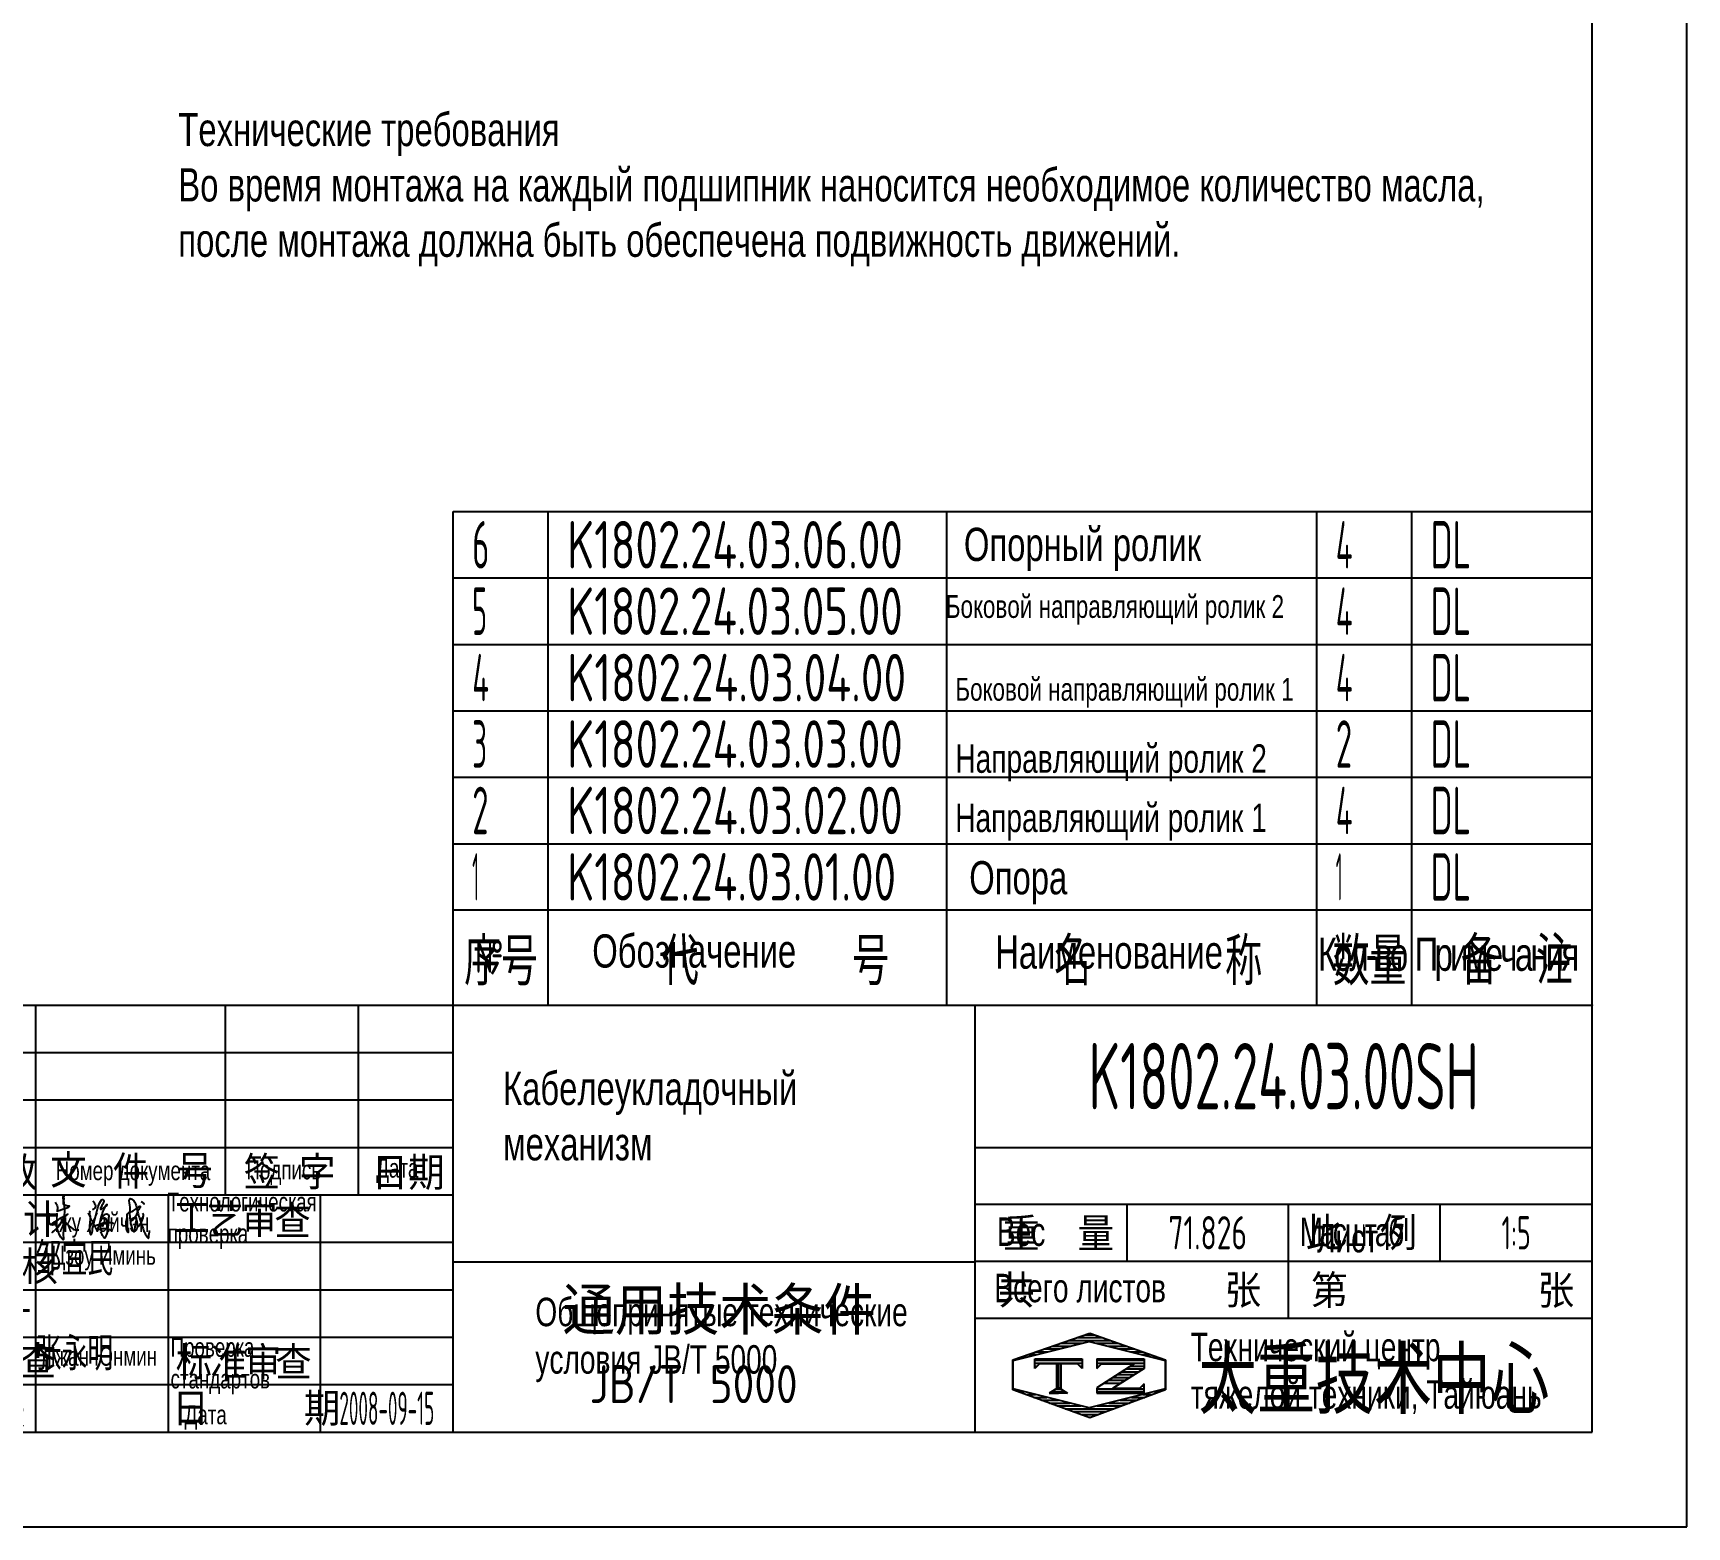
# Model space of a CAD drawing. Header units: millimetres. Extents: x 0 to 2970, y 0 to 2100.
# Drawn here: x 2099 to 2970, y 0 to 787 of the extents above; entities that cross this region are included whole.
import ezdxf
from ezdxf.enums import TextEntityAlignment as Align

# ---------------------------------------------------------------- set-up
doc = ezdxf.new("R2010")
doc.units = ezdxf.units.MM
doc.header["$LTSCALE"] = 50
doc.linetypes.add('F', pattern=[0.75, 0.5, -0.25])
for name, color, linetype in [('01', 7, 'Continuous'), ('02', 1, 'Continuous'), ('04', 2, 'F'), ('11', 3, 'Continuous'), ('THICK', 7, 'Continuous')]:
    doc.layers.add(name, color=color, linetype=linetype)
doc.styles.add('HZLIB', font='TXT', dxfattribs={"width": 0.8, "bigfont": 'hztxt.shx'})
doc.styles.get("Standard").update_dxf_attribs({"font": 'isocp', "width": 0.707, "bigfont": 'intecad.shx'})

# ---------------------------------------------------------------- blocks, each defined once
blk = doc.blocks.new('*U67', base_point=(2882.433245564042, 797.4259044635696))
at = {"color": 0}
for p, q in [((2322.277616946291, 890.9826555243035), (2345.098147730213, 890.9826555243035)), ((2330.8908977925, 893.9826555243035), (2375.012106924205, 893.9826555243035)), ((2339.504178638709, 896.9826555243035), (2366.510686515378, 896.9826555243035)), ((2348.117459484918, 899.9826555243035), (2358.009266106549, 899.9826555243035)), ((2360.045018679546, 890.9826555243035), (2383.513527333033, 890.9826555243035)), ((2272.045279313296, 872.9826555243035), (2273.098147730213, 872.9826555243035)), ((2279.211212715248, 875.9826555243035), (2285.098147730213, 875.9826555243035)), ((2287.824493561457, 878.9826555243035), (2297.098147730213, 878.9826555243035)), ((2295.161424152147, 872.9826555243035), (2345.161424152147, 872.9826555243035)), ((2296.437774407666, 881.9826555243035), (2309.098147730213, 881.9826555243035)), ((2305.051055253874, 884.9826555243035), (2321.098147730213, 884.9826555243035)), ((2313.664336100083, 887.9826555243035), (2333.098147730212, 887.9826555243035)), ((2360.47213665105, 872.9826555243035), (2410.47213665105, 872.9826555243035)), ((2372.045018679546, 887.9826555243035), (2392.014947741861, 887.9826555243035)), ((2384.045018679546, 884.9826555243035), (2400.516368150689, 884.9826555243035)), ((2396.045018679546, 881.9826555243035), (2409.017788559517, 881.9826555243035)), ((2408.045018679546, 878.9826555243035), (2417.519208968344, 878.9826555243035)), ((2420.045018679546, 875.9826555243035), (2426.020629377173, 875.9826555243035)), ((2432.045018679546, 872.9826555243035), (2433.09349900251, 872.9826555243035)), ((2272.045279313296, 869.9826555243035), (2272.571583204879, 869.9826555243035)), ((2272.045279313296, 866.9826555243035), (2272.571583204879, 866.9826555243035)), ((2272.045279313296, 863.9826555243035), (2272.571583204879, 863.9826555243035)), ((2272.045279313296, 860.9826555243035), (2272.571583204879, 860.9826555243035)), ((2272.045279313296, 857.9826555243035), (2272.571583204879, 857.9826555243035)), ((2272.045279313296, 854.9826555243035), (2272.571583204879, 854.9826555243035)), ((2295.161424152147, 869.9826555243035), (2345.161424152147, 869.9826555243035)), ((2295.161424152147, 866.9826555243035), (2297.72500472295, 866.9826555243035)), ((2342.597843581346, 866.9826555243035), (2345.161424152147, 866.9826555243035)), ((2360.47213665105, 869.9826555243035), (2410.47213665105, 869.9826555243035)), ((2360.47213665105, 866.9826555243035), (2363.035717221852, 866.9826555243035)), ((2377.533573528771, 854.9826555243035), (2395.577129623264, 854.9826555243035)), ((2382.170280470649, 857.9826555243035), (2400.264629648167, 857.9826555243035)), ((2386.806987412528, 860.9826555243035), (2404.95212967307, 860.9826555243035)), ((2391.443694354406, 863.9826555243035), (2409.639629697974, 863.9826555243035)), ((2396.080401296285, 866.9826555243035), (2410.47213665105, 866.9826555243035)), ((2432.571583204879, 869.9826555243035), (2433.09349900251, 869.9826555243035)), ((2432.571583204879, 866.9826555243035), (2433.09349900251, 866.9826555243035)), ((2432.571583204879, 863.9826555243035), (2433.09349900251, 863.9826555243035)), ((2432.571583204879, 860.9826555243035), (2433.09349900251, 860.9826555243035)), ((2432.571583204879, 857.9826555243035), (2433.09349900251, 857.9826555243035)), ((2432.571583204879, 854.9826555243035), (2433.09349900251, 854.9826555243035)), ((2272.045279313296, 851.9826555243035), (2272.571583204879, 851.9826555243035)), ((2272.045279313296, 848.9826555243035), (2272.571583204879, 848.9826555243035)), ((2272.045279313296, 845.9826555243035), (2272.571583204879, 845.9826555243035)), ((2272.045279313296, 842.9826555243035), (2272.571583204879, 842.9826555243035)), ((2277.720093245191, 839.9826555243035), (2284.045018679546, 839.9826555243035)), ((2285.958883586677, 836.9826555243035), (2296.045018679546, 836.9826555243035)), ((2313.259750330364, 839.9826555243035), (2327.061728790047, 839.9826555243035)), ((2318.027816751689, 842.9826555243035), (2322.293662368722, 842.9826555243035)), ((2360.47213665105, 842.9826555243035), (2410.470767467166, 842.9826555243035)), ((2360.47213665105, 839.9826555243035), (2410.470767467166, 839.9826555243035)), ((2368.260159645014, 848.9826555243035), (2386.202129573458, 848.9826555243035)), ((2372.896866586892, 851.9826555243035), (2390.88962959836, 851.9826555243035)), ((2408.223833122649, 845.9826555243035), (2410.470767467166, 845.9826555243035)), ((2409.098147730213, 836.9826555243035), (2419.360590318575, 836.9826555243035)), ((2421.098147730212, 839.9826555243035), (2427.492383720387, 839.9826555243035)), ((2432.571583204879, 851.9826555243035), (2433.09349900251, 851.9826555243035)), ((2432.571583204879, 848.9826555243035), (2433.09349900251, 848.9826555243035)), ((2432.571583204879, 845.9826555243035), (2433.09349900251, 845.9826555243035)), ((2432.571583204879, 842.9826555243035), (2433.09349900251, 842.9826555243035)), ((2294.197673928162, 833.9826555243035), (2308.045018679546, 833.9826555243035)), ((2302.436464269647, 830.9826555243035), (2320.045018679546, 830.9826555243035)), ((2310.675254611132, 827.9826555243035), (2332.045018679546, 827.9826555243035)), ((2318.914044952617, 824.9826555243035), (2344.045018679546, 824.9826555243035)), ((2327.152835294102, 821.9826555243035), (2378.701623309514, 821.9826555243035)), ((2361.098147730212, 824.9826555243035), (2386.833416711326, 824.9826555243035)), ((2373.098147730212, 827.9826555243035), (2394.965210113138, 827.9826555243035)), ((2385.098147730213, 830.9826555243035), (2403.09700351495, 830.9826555243035)), ((2397.098147730212, 833.9826555243035), (2411.228796916763, 833.9826555243035)), ((2335.391625635587, 818.9826555243035), (2370.569829907702, 818.9826555243035)), ((2343.630415977073, 815.9826555243035), (2362.43803650589, 815.9826555243035)), ((2351.869206318558, 812.9826555243035), (2354.306243104077, 812.9826555243035))]:
    blk.add_line(p, q, dxfattribs=at)
at = {"layer": '11', "color": 3, "linetype": 'Continuous'}
for points in [[(1262.794466287226, 1039.483507801586), (1264.358961716181, 1037.086132587517), (1264.880460192499, 1030.936339442232), (1264.776165139277, 1030.415169703389), (1265.819162091912, 1030.5193994627), (1277.337841068368, 1035.486679426797), (1276.221871233273, 1035.492997016522), (1275.215836531056, 1035.629107916465), (1271.720089629193, 1038.1465173353), (1271.852713264106, 1041.798277233995), (1271.668679026571, 1046.058366533518), (1271.874309831962, 1046.263873189762), (1271.925720434586, 1045.647360201794), (1271.874309831962, 1044.20884153114), (1271.97713103721, 1042.975829516729), (1271.771500231817, 1040.972176267358), (1271.925720434586, 1039.585036005955), (1271.641987291575, 1000.86275547079), (1271.662714004054, 1000.444873088371), (1267.577601988371, 1005.190821008483), (1260.429903509409, 1017.899905786158), (1260.348250010525, 1017.818300676899), (1275.46731909513, 1026.820489073185), (1276.175299958256, 1027.133255139503), (1274.489275899353, 1025.577906433899), (1271.89539630261, 1022.726439624259), (1269.431203722642, 1018.708452559465), (1266.707625504022, 1015.079307906643), (1264.762215806465, 1012.616669547452), (1262.557420470254, 1010.02442635862), (1260.222926512165, 1008.080242221805), (1269.828643656739, 1019.653536059205), (1270.060583228756, 1020.571904182286), (1276.175706136831, 1016.061200965075), (1278.942083972263, 1013.587588847822), (1281.417254978885, 1011.841511759396), (1282.582035873717, 1010.677455713271), (1285.34841370915, 1010.531948707505), (1287.823584715771, 1010.531948707505)], [(1302.521249330294, 1040.962724315439), (1304.453638103215, 1038.259089105353), (1305.355412567515, 1035.812939306305), (1305.355412567515, 1034.525491308832), (1303.809508512241, 1032.465580097483), (1302.13476461265, 1031.564363706947)]]:
    blk.add_spline(points, degree=3, dxfattribs=at)
at = {"layer": '11'}
for points in [[(1299.429429614645, 1030.663154297172), (1299.042944896998, 1028.603236105062), (1299.558257853859, 1025.642115483939), (1299.815902727188, 1023.453451095928), (1299.429429614645, 1017.402456677021), (1299.300601375428, 1008.776566263165), (1300.71768879659, 1005.557953250243), (1301.619463260892, 1006.587908855917), (1302.13476461265, 1009.420290261902), (1304.195981624785, 1018.947390085532), (1305.355412567515, 1024.097175094665), (1306.901328227891, 1029.761937906636), (1308.318415649052, 1035.169215307569), (1311.925536716461, 1041.992679921113), (1312.440838068221, 1042.50765772395), (1313.857925489382, 1041.735194510075), (1313.600269010952, 1038.77406690819), (1311.667880238033, 1035.169215307569), (1310.76610577373, 1032.208087705684), (1313.471440771737, 1033.366789507257), (1315.403829544656, 1034.911722915769), (1317.722703035221, 1036.714148716079), (1317.722703035221, 1037.100387303779), (1314.888528192899, 1033.753021114194), (1313.600269010952, 1030.791900493072), (1312.312009829005, 1027.444541284249), (1310.379621056086, 1020.106091887106), (1307.674286058081, 1011.608947669151), (1307.030156467107, 1009.420290261902), (1309.606674831, 1011.351462258113), (1312.312009829005, 1011.995179276088), (1316.30561561406, 1011.995179276088), (1319.65509180814, 1011.093969866314), (1323.133384636335, 1009.677782653702)], [(1353.390810485354, 1040.534168347728), (1354.828218440419, 1039.546572006637), (1355.996109502635, 1038.558975665548), (1356.3554614914, 1037.212254016857)], [(1302.95708918482, 1014.268915096233), (1305.48424080673, 1015.213799269772), (1309.2826759344, 1016.141844935242), (1312.569666307435, 1017.402456677021), (1316.563260487387, 1018.432412282695), (1318.969698916412, 1018.268445554814), (1321.716297215174, 1018.303666086795), (1324.808116930823, 1017.144964285221)], [(1312.827311180764, 1024.354667486465), (1317.336218317575, 1027.18704889245), (1318.882133977952, 1026.672071089613), (1319.268607090496, 1023.324711880791), (1319.010962217167, 1018.947390085532), (1318.20660577416, 1011.582927098321), (1317.336218317575, 1006.587908855917), (1315.919130896414, 1003.240549647095), (1315.275012910543, 1002.081847845521), (1315.275012910543, 1001.824355453722), (1313.729097250166, 1003.369295842995), (1312.312009829005, 1005.557953250243), (1311.152578886274, 1008.647820067266)], [(1312.698633044892, 1017.454927345593), (1313.192442510411, 1014.897549803154), (1312.288010477713, 1013.541753163699)], [(1314.37322684114, 1023.453451095928), (1314.759699953683, 1020.492330474806), (1314.502055080356, 1019.333628673231)], [(1355.09773533327, 1027.964768620206), (1355.546922417951, 1026.618046971516), (1355.636757513867, 1025.271325322825), (1355.187570429186, 1023.026793895516), (1352.492424710887, 1016.382965233774), (1351.055016755822, 1014.497559114065), (1349.437938608925, 1013.240617047084)]]:
    blk.add_spline(points, degree=3, dxfattribs=at)
blk.add_open_spline([(1339.815624722781, 1012.434143454841), (1339.817003900218, 1011.791736669944), (1339.892274198673, 1010.293969138585), (1340.022012793676, 1006.891091867833), (1339.095459299381, 1009.102850425559), (1338.590963992305, 1010.404289904258), (1337.714603364768, 1012.541035097843), (1337.895430762764, 1014.916917838784), (1337.429035713475, 1017.750572063632), (1338.177796078013, 1020.524917055775), (1338.922776265356, 1023.453344036704), (1338.60530685249, 1028.383460771032), (1343.223887617365, 1029.20645539828), (1346.836468364054, 1031.850193932768), (1349.949058302812, 1033.502085597334), (1351.473603772596, 1035.747931546462), (1353.150381585358, 1035.086388705147), (1351.005015030129, 1032.30332164623), (1349.043915546795, 1028.733502412567), (1348.726020138622, 1024.623438748244), (1341.727419522756, 1018.399576577492), (1344.497292776892, 1021.262769360299), (1345.936699011865, 1021.859672771791), (1347.329974641708, 1024.187762683779), (1349.404707197473, 1021.75624379282), (1347.185380399439, 1015.867867900962), (1348.145029635522, 1018.771464741097), (1347.070853920364, 1014.359852453017), (1346.845764036144, 1013.023810166174), (1346.242774478661, 1007.12368030612), (1345.401596204467, 1009.201401639264), (1344.905952033882, 1009.896748879496), (1344.25106280725, 1011.05499366452), (1343.988724026763, 1012.921722630652), (1343.614289447009, 1014.651429072858), (1342.736396993531, 1016.314978256963), (1342.866379514509, 1019.522357292079), (1341.695696546548, 1023.317415959693), (1341.557783381741, 1029.813634070129), (1342.377875762133, 1035.380751352913), (1339.989918991274, 1044.641714897445), (1344.647791884022, 1042.594079287133), (1346.519615301934, 1040.290636344311), (1347.763367338138, 1037.201526968932), (1348.691247569473, 1034.379534715201), (1349.219390021213, 1031.157474028715), (1350.474832772163, 1026.978249315983), (1352.634859041872, 1020.622028569357), (1354.607823717296, 1014.251420835389), (1356.780910676422, 1007.923764942932), (1358.685276382934, 1005.107961352188), (1361.730874286311, 1000.078028693499), (1361.638143323297, 1005.287378110368), (1362.137918513952, 1007.445251491858), (1362.31878406189, 1009.129413715191), (1362.374621809614, 1009.649356990323)], degree=3, knots=[19.61145739392679, 19.61145739392679, 19.61145739392679, 19.61145739392679, 21.76113573207254, 24.03851997556017, 25.12710064831641, 26.87480923709899, 28.92733847854721, 31.69046982533497, 33.96784627846169, 37.44321533691414, 40.14307663651121, 43.03383688688979, 46.85370454422005, 52.26843785464601, 56.04310721540436, 58.22438315393588, 58.5269088321572, 61.01278806483714, 64.76008789028337, 72.49487447122887, 77.10246097632157, 78.37331738390186, 81.71796897257744, 83.18796180458801, 84.26095676754932, 89.5533870513528, 89.7309479101041, 92.48392801996663, 95.05019613470544, 99.30014564618405, 99.9279675727903, 100.7851579254691, 101.9908449841668, 103.8198287068814, 106.3567335796181, 107.5371568688767, 109.4196446251297, 114.3464671984883, 120.9908963657181, 128.0836299167695, 135.0957977804589, 137.1144916131717, 140.6729659973914, 144.2103084377758, 146.9366246662416, 149.5955007758845, 153.9738613244701, 160.0216656710462, 169.6472945533928, 174.4499334554295, 179.0392119252855, 182.2932909576091, 185.3787333166586, 188.8198703947448, 190.3566913555478, 190.3566913555478, 190.3566913555478, 190.3566913555478], dxfattribs=at)
at = {"layer": 'THICK'}
for p, q in [((1082.433245564042, 1247.42590446357), (2882.433245564042, 1247.42590446357)), ((1082.433245564042, 1247.42590446357), (1082.433245564042, 797.4259044635696)), ((1162.407364408849, 1247.208867048222), (1162.407364408849, 1247.42590446357)), ((1162.433245564042, 1047.42590446357), (1162.433245564042, 1247.42590446357)), ((1242.433245564042, 797.4259044635696), (1242.433245564042, 1247.42590446357)), ((1442.433245564042, 1047.42590446357), (1442.433245564042, 1247.42590446357)), ((1582.433245564042, 1047.42590446357), (1582.433245564042, 1247.42590446357)), ((1682.433245564042, 797.4259044635696), (1682.433245564042, 1247.42590446357)), ((2232.433245564042, 797.4259044635696), (2232.433245564042, 1247.42590446357)), ((2882.433245564042, 797.4259044635696), (2882.433245564042, 1247.42590446357)), ((1082.433245564042, 1097.42590446357), (1682.433245564042, 1097.42590446357)), ((2232.433245564042, 1097.42590446357), (2882.433245564042, 1097.42590446357)), ((1082.433245564042, 1047.42590446357), (1682.433245564042, 1047.42590446357)), ((1382.433245564042, 797.4259044635696), (1382.433245564042, 1047.42590446357)), ((1542.433245564042, 797.4259044635696), (1542.433245564042, 1047.42590446357)), ((2232.433245564042, 1037.42590446357), (2882.433245564042, 1037.42590446357)), ((2392.433245564042, 977.4259044635696), (2392.433245564042, 1037.42590446357)), ((2562.433245564042, 917.4259044635696), (2562.433245564042, 1037.425904463569)), ((2722.433245564042, 977.4259044635701), (2722.433245564041, 1037.425904463569)), ((1682.433245564042, 976.7291851023456), (2232.433245564042, 976.7291851023456)), ((2232.433245564042, 977.4259044635696), (2882.433245564042, 977.4259044635696)), ((2232.433245564042, 917.4259044635696), (2882.433245564042, 917.4259044635696)), ((1082.433245564042, 797.4259044635696), (2882.433245564042, 797.4259044635696))]:
    blk.add_line(p, q, dxfattribs=at)
at = {"layer": 'THICK', "color": 3}
for p, q in [((1082.433245564042, 1197.42590446357), (1682.433245564042, 1197.42590446357)), ((1082.433245564042, 1147.42590446357), (1682.433245564042, 1147.42590446357)), ((1082.433245564042, 997.4259044635696), (1682.433245564042, 997.4259044635696)), ((1082.433245564042, 947.4259044635696), (1682.433245564042, 947.4259044635696)), ((1082.433245564042, 897.4259044635696), (1682.433245564042, 897.4259044635696)), ((2272.045279313296, 873.486765678181), (2353.095688858534, 901.7165695098699)), ((2272.57158320488, 872.8510143929698), (2352.571583204879, 892.8510143929705)), ((2352.571583204879, 892.8510143929705), (2432.571583204879, 872.8510143929698)), ((2353.095688858534, 901.7165695098699), (2433.09349900251, 873.486765678181)), ((2272.045279313296, 842.0490319084629), (2272.045279313296, 873.486765678181)), ((2272.57158320488, 842.8510143929698), (2272.57158320488, 872.8510143929698)), ((2295.161424152147, 874.4190749535014), (2345.161424152147, 874.4190749535014)), ((2295.161424152147, 864.4190749535014), (2295.161424152147, 874.4190749535014)), ((2345.161424152147, 874.4190749535014), (2345.161424152147, 864.4190749535014)), ((2360.47213665105, 874.4190749535014), (2410.47213665105, 874.4190749535014)), ((2360.47213665105, 874.4190749535014), (2360.47213665105, 864.4190749535014)), ((2410.47213665105, 874.4190749535014), (2410.47213665105, 864.4190749535014)), ((2432.571583204879, 872.8510143929698), (2432.571583204879, 842.8510143929698)), ((2433.09349900251, 873.486765678181), (2433.09349900251, 842.0490319084629)), ((2300.161424152147, 869.4190749535014), (2295.161424152147, 864.4190749535014)), ((2340.161424152147, 869.4190749535014), (2300.161424152147, 869.4190749535014)), ((2317.973297523686, 869.4668293236307), (2317.973297523686, 842.0390079764493)), ((2320.160739560206, 869.4668293236307), (2320.160739560206, 842.0390079764493)), ((2322.660671520107, 869.4668293236307), (2322.660671520107, 842.0390079764493)), ((2345.161424152147, 864.4190749535014), (2340.161424152147, 869.4190749535014)), ((2360.47213665105, 864.4190749535014), (2365.47213665105, 869.4190749535014)), ((2399.846055589849, 869.4190749535014), (2360.47213665105, 843.9437196427043)), ((2365.47213665105, 869.4190749535014), (2399.846055589849, 869.4190749535014)), ((2410.470767467166, 864.5145836937606), (2384.855116826356, 848.1205673707384)), ((1082.433245564042, 847.4259044635696), (1682.433245564042, 847.4259044635696)), ((2353.095688858534, 812.5360550565865), (2272.045279313296, 842.0490319084629)), ((2352.571583204879, 822.8510143929698), (2272.57158320488, 842.8510143929698)), ((2320.160739560206, 844.3246604084911), (2310.473505834934, 838.2295898688201)), ((2310.473505834934, 838.2295898688201), (2320.160739560206, 838.2295898688201)), ((2320.160739560206, 844.3246604084911), (2329.847973285478, 838.2295898688201)), ((2329.847973285478, 838.2295898688201), (2320.160739560206, 838.2295898688201)), ((2432.571583204879, 842.8510143929698), (2352.571583204879, 822.8510143929698)), ((2433.09349900251, 842.0490319084629), (2353.095688858534, 812.5360550565865)), ((2360.47213665105, 843.9437196427043), (2360.47213665105, 838.2295898688201)), ((2360.47213665105, 838.2295898688201), (2410.470767467166, 838.2295898688201)), ((2384.855116826356, 848.1205673707384), (2377.212964439008, 843.2295898688201)), ((2405.470767467166, 843.2295898688201), (2377.212964439008, 843.2295898688201)), ((2410.470767467166, 848.2295898688201), (2405.470767467166, 843.2295898688201)), ((2410.470767467166, 838.2295898688201), (2410.470767467166, 848.2295898688201))]:
    blk.add_line(p, q, dxfattribs=at)
for s, height, p in [('标记', 35, (1124.015151345801, 1071.799276888023)), ('处数', 35, (1205.551915607411, 1071.799276888022)), ('文', 35, (1276.903999736263, 1074.329005530291)), ('件', 35, (1342.721321367079, 1073.088855043995)), ('号', 35, (1409.780440504846, 1073.088855043993)), ('日期', 35, (1634.96438083491, 1071.546611580776)), ('工', 35, (1406.678780864612, 1022.396028177878)), ('艺', 35, (1442.09250182368, 1022.396028177878)), ('审', 35, (1478.227093390587, 1022.396028177878)), ('查', 35, (1513.05419504048, 1021.0083468801)), ('共          张', 35, (2395.204784262651, 947.5924441333664)), ('第          张', 35, (2725.047715695155, 947.5924441333664)), ('通用技术条件', 50, (1962.729570090488, 927.3658346296143)), ('标', 35, (1409.214342666734, 871.9890481447314)), ('准', 35, (1445.895844526864, 871.9890481447314)), ('审', 35, (1482.03043609377, 871.9890481447314)), ('查', 35, (1514.075556063878, 871.9890481447314)), ('所', 35, (1105.454871771944, 822.7210315732018)), ('长', 35, (1212.25276988975, 819.4970976959266))]:
    blk.add_text(s, height=height, dxfattribs=at).set_placement(p, align=Align.MIDDLE)
for s, p in [('签 字', (1461.390997596042, 1053.039690022179)), ('设     计', (1090.612650597963, 1003.080136307091)), ('重  量', (2261.74576563516, 988.3111056184159)), ('比  例', (2580.790091850098, 989.1394004783056)), ('校     核', (1088.830353369141, 953.3123597980316)), ('主任设计', (1083.762449087052, 902.3855866037829)), ('审     查', (1087.048056140324, 853.7768144666547)), ('日     期', (1386.472478040772, 804.0090456443372))]:
    blk.add_text(s, height=35, dxfattribs=at).set_placement(p)
at = {"layer": 'THICK', "color": 3, "width": 0.8}
blk.add_text('太重技术中心', height=70, dxfattribs=at).set_placement((2467.679771707782, 816.3871221854761))
at = {"layer": 'THICK', "color": 3, "style": 'HZLIB', "width": 0.8}
blk.add_text('JB/T 5000', height=40, dxfattribs=at).set_placement((1826.128694314754, 827.924223670338))
blk = doc.blocks.new('*U69')
at = {"layer": '01'}
for points in [[(584, 10), (584, 410)], [(25, 10), (584, 10)]]:
    blk.add_lwpolyline(points, dxfattribs=at)
at = {"layer": '02'}
for points in [[(594, 0), (594, 420)], [(0, 0), (594, 0)]]:
    blk.add_lwpolyline(points, dxfattribs=at)
blk = doc.blocks.new('*U70', base_point=(359.8937028786374, 98.08371044408659))
at = {"layer": '01'}
blk.add_line((239.8937028786374, 98.08371044408659), (239.8937028786374, 108.0837104440866), dxfattribs=at)
at = {"layer": '01', "color": 7}
for p, q in [((249.8937028786374, 98.08371044408659), (249.8937028786374, 108.0837104440866)), ((291.8937028786374, 98.08371044408659), (291.8937028786374, 108.0837104440866)), ((330.8937028786374, 98.08371044408659), (330.8937028786374, 108.0837104440866)), ((340.8937028786374, 98.08371044408659), (340.8937028786374, 108.0837104440866))]:
    blk.add_line(p, q, dxfattribs=at)
at = {"layer": 'THICK'}
for p, q in [((359.8937028786374, 108.0837104440866), (239.8937028786374, 108.0837104440866)), ((359.8937028786374, 98.08371044408659), (359.8937028786374, 108.0837104440866)), ((239.8937028786374, 98.08371044408659), (359.8937028786374, 98.08371044408659))]:
    blk.add_line(p, q, dxfattribs=at)
at = {"layer": '11', "width": 0.7070000000000001}
for s, p in [('序号', (241.0418427190843, 100.1671337343236)), ('代        号', (261.8741582958737, 100.1927322627329)), ('名       称', (303.2021007159651, 100.1769217254904)), (' 数量', (330.5338239544358, 100.1671337343236)), ('备  注', (346.0589091847028, 100.2398941922274))]:
    blk.add_text(s, height=5, dxfattribs=at).set_placement(p)
blk = doc.blocks.new('*U71')
at = {"layer": '01'}
for p, q in [((0, -35), (0, 0)), ((600, -35), (600, 0))]:
    blk.add_line(p, q, dxfattribs=at)
at = {"layer": '02'}
for p, q in [((0, 0), (50, 0)), ((50, -35), (50, 0)), ((50, 0), (260, 0)), ((260, -35), (260, 0)), ((260, 0), (455, 0)), ((455, -35), (455, 0)), ((455, 0), (505, 0)), ((505, -35), (505, 0)), ((505, 0), (600, 0))]:
    blk.add_line(p, q, dxfattribs=at)
blk = doc.blocks.new('*U72')
at = {"layer": '01'}
for p, q in [((0, -35), (0, 0)), ((600, -35), (600, 0))]:
    blk.add_line(p, q, dxfattribs=at)
at = {"layer": '02'}
for p, q in [((0, 0), (50, 0)), ((50, -35), (50, 0)), ((50, 0), (260, 0)), ((260, -35), (260, 0)), ((260, 0), (455, 0)), ((455, -35), (455, 0)), ((455, 0), (505, 0)), ((505, -35), (505, 0)), ((505, 0), (600, 0))]:
    blk.add_line(p, q, dxfattribs=at)
blk = doc.blocks.new('*U73')
at = {"layer": '01'}
for p, q in [((0, -35), (0, 0)), ((600, -35), (600, 0))]:
    blk.add_line(p, q, dxfattribs=at)
at = {"layer": '02'}
for p, q in [((0, 0), (50, 0)), ((50, -35), (50, 0)), ((50, 0), (260, 0)), ((260, -35), (260, 0)), ((260, 0), (455, 0)), ((455, -35), (455, 0)), ((455, 0), (505, 0)), ((505, -35), (505, 0)), ((505, 0), (600, 0))]:
    blk.add_line(p, q, dxfattribs=at)
blk = doc.blocks.new('*U74')
at = {"layer": '01'}
for p, q in [((0, -35), (0, 0)), ((600, -35), (600, 0))]:
    blk.add_line(p, q, dxfattribs=at)
at = {"layer": '02'}
for p, q in [((0, 0), (50, 0)), ((50, -35), (50, 0)), ((50, 0), (260, 0)), ((260, -35), (260, 0)), ((260, 0), (455, 0)), ((455, -35), (455, 0)), ((455, 0), (505, 0)), ((505, -35), (505, 0)), ((505, 0), (600, 0))]:
    blk.add_line(p, q, dxfattribs=at)
blk = doc.blocks.new('*U75')
at = {"layer": '01'}
for p, q in [((0, -35), (0, 0)), ((600, -35), (600, 0))]:
    blk.add_line(p, q, dxfattribs=at)
at = {"layer": '02'}
for p, q in [((0, 0), (50, 0)), ((50, -35), (50, 0)), ((50, 0), (260, 0)), ((260, -35), (260, 0)), ((260, 0), (455, 0)), ((455, -35), (455, 0)), ((455, 0), (505, 0)), ((505, -35), (505, 0)), ((505, 0), (600, 0))]:
    blk.add_line(p, q, dxfattribs=at)
blk = doc.blocks.new('*U76')
at = {"layer": '01'}
for p, q in [((0, -35), (0, 0)), ((0, 0), (50, 0)), ((50, 0), (260, 0)), ((260, 0), (455, 0)), ((455, 0), (505, 0)), ((505, 0), (600, 0)), ((600, -35), (600, 0))]:
    blk.add_line(p, q, dxfattribs=at)
at = {"layer": '02'}
for p, q in [((50, -35), (50, 0)), ((260, -35), (260, 0)), ((455, -35), (455, 0)), ((505, -35), (505, 0))]:
    blk.add_line(p, q, dxfattribs=at)

msp = doc.modelspace()

# ---------------------------------------------------------------- linework, layer by layer
at = {"layer": '01'}
msp.add_point((2920, 275), dxfattribs=at)

# ---------------------------------------------------------------- block references
at = {"xscale": 5, "yscale": 5, "zscale": 5}
msp.add_blockref('*U70', (2919.999999999998, 275), dxfattribs=at)
at = {"layer": '02', "xscale": 5, "yscale": 5, "zscale": 5}
msp.add_blockref('*U69', (0, 0), dxfattribs=at)
at = {"layer": '02'}
for name, p in [('*U76', (2320, 535)), ('*U75', (2320, 500)), ('*U74', (2320, 465)), ('*U73', (2320, 430)), ('*U72', (2320, 395)), ('*U71', (2320, 360))]:
    msp.add_blockref(name, p, dxfattribs=at)
at = {"layer": '11', "xscale": 0.5, "yscale": 0.5, "zscale": 0.5}
msp.add_blockref('*U67', (2920, 50), dxfattribs=at)

# ---------------------------------------------------------------- texts
at = {"layer": '01', "char_height": 10, "attachment_point": 1}
for s, insert in [('{\\fArial|b0|i0|c204|p34;Чжу Хайчэн}', (2105.815491814339, 165.4351262705577)), ('{\\fArial|b0|i0|c204|p34;Цзоу Иминь}', (2108.304996781309, 148.1292081582969)), ('{\\fArial|b0|i0|c204|p34;Чжан Юнмин}', (2103.882216659029, 94.93296857958921))]:
    msp.add_mtext(s, dxfattribs=dict(at, insert=insert))
at = {"layer": '02', "attachment_point": 1}
for s, insert, char_height in [('{\\fArial|b0|i0|c204|p34;\\C3;Технические требования\\PВо время монтажа на каждый подшипник наносится необходимое количество масла,\\Pпосле монтажа должна быть обеспечена подвижность движений.}', (2175.142085070718, 745.0591501483359), 17.5), ('{\\fArial|b0|i0|c204|p34;\\C3;Опорный ролик}', (2589.049477337127, 526.4527462784954), 17.5), ('{\\fArial|b0|i0|c204|p34;\\C3;Боковой направляющий ролик 2}', (2579.482853229687, 490.9667839420808), 12), ('{\\fArial|b0|i0|c204|p34;\\C3;Боковой направляющий ролик 1}', (2584.532058150662, 447.3596717300006), 12), ('{\\fArial|b0|i0|c204|p34;\\C3;Направляющий ролик 2}', (2584.532058150662, 412.3596717300006), 15), ('{\\fArial|b0|i0|c204|p34;\\C3;Направляющий ролик 1}', (2584.470012475971, 381.1210673792166), 15), ('{\\fArial|b0|i0|c204|p34;\\C3;Опора}', (2591.86566910293, 350.8265859320445), 17.5), ('{\\Fisocp,intecad|c204;\\C7;№}', (2331.525177357033, 309.389445087676), 17.5), ('{\\fArial|b0|i0|c204|p34;\\C7;Обозначение}', (2393.231534928369, 312.2177693204903), 17.5), ('{\\fArial|b0|i0|c204|p34;\\C7;Наименование}', (2605.524050887403, 311.6521044739275), 17.5), ('{\\fArial|b0|i0|c204|p34;\\T0.75;\\C7;Кол-во}', (2775.546308713429, 310.5083806396779), 17.5), ('{\\fArial|b0|i0|c204|p34;\\T0.8;\\C7;Примечания}', (2826.496518554935, 310.5083806396779), 17.5), ('{\\fArial|b0|i0|c204|p34;\\C3;Кабелеукладочный\\Pмеханизм}', (2346.211948840819, 239.8111326599619), 17.5)]:
    msp.add_mtext(s, dxfattribs=dict(at, insert=insert, char_height=char_height))
at = {"layer": '02', "char_height": 17.5, "width": 70, "attachment_point": 1}
for s, insert in [('邹宜民', (2100, 150)), ('张永明', (2100, 100))]:
    msp.add_mtext(s, dxfattribs=dict(at, insert=insert))
at = {"layer": '04', "attachment_point": 1}
for s, insert, char_height in [('{\\fArial|b0|i0|c204|p34;\\C250;Номер документа}', (2110.556533516363, 192.7149181032291), 10), ('{\\fArial|b0|i0|c204|p34;\\C250;Дата}', (2279.434003089324, 194.0400305773665), 10), ('{\\fArial|b0|i0|c204|p34;\\C250;Технологическая\\Pпроверка}', (2169.556805924825, 176.2019815138019), 10), ('{\\fArial|b0|i0|c204|p34;\\C250;Вес}', (2606.417163308741, 163.0685316708004), 15), ('{\\fArial|b0|i0|c204|p34;\\T0.85;\\C250;Масштаб}', (2765.925827884395, 162.9518062773141), 15), ('{\\fArial|b0|i0|c204|p34;\\H0.35714x;\\C250;Лист\\H2.8x; }', (2775.129253217981, 159.6535244895686), 42), ('{\\fArial|b0|i0|c204|p34;\\C250;Всего листов}', (2605.023538950585, 133.3848785558766), 15), ('{\\fArial|b0|i0|c204|p34;\\C250;Общепринятые технические\\Pусловия \\fArial|b0|i0|c0|p34;JB/T 5000}', (2363.251259234847, 120.7670485488061), 15), ('{\\fArial|b0|i0|c204|p34;\\C250;Проверка\\Pстандартов}', (2171.054181125633, 99.63063175906245), 10), ('{\\fArial|b0|i0|c204|p34;\\C250;Технический центр\\Pтяжелой техники, Тайюань}', (2708.548364598009, 102.3235831413531), 15)]:
    msp.add_mtext(s, dxfattribs=dict(at, insert=insert, char_height=char_height))
at = {"layer": '04', "char_height": 10, "attachment_point": 1}
for s, insert, width in [('{\\fArial|b0|i0|c204|p34;\\C250;Подпись}', (2211.057351057749, 193.1389822557921), 0.8578830718543031), ('{\\fArial|b0|i0|c204|p34;\\C250;Дата}', (2178.465757606027, 64.11195233591846), 1.715784283071116)]:
    msp.add_mtext(s, dxfattribs=dict(at, insert=insert, width=width))
at = {"layer": '11'}
for s, height, width, p, p2 in [('6', 25, 0.6006946815495814, (2330, 505), (2339.004507874016, 505)), ('K1802.24.03.06.00', 25, 0.6965576782176858, (2380, 505), (2556.852292322834, 505)), ('4', 25, 0.5438461538461594, (2785, 505), (2793.8375, 505)), ('DL', 25, 0.6284444444444455, (2835.000000000002, 505), (2856.210000000002, 505)), ('5', 25, 0.5276862182409091, (2330, 470), (2337.802122471494, 470)), ('K1802.24.03.05.00', 25, 0.6965576782176874, (2380, 470), (2556.852292322835, 470)), ('4', 25, 0.5438461538461594, (2785, 470), (2793.8375, 470)), ('DL', 25, 0.6284444444444455, (2835.000000000002, 470), (2856.210000000002, 470)), ('4', 25, 0.5438461538461594, (2330, 435), (2338.8375, 435)), ('K1802.24.03.04.00', 25, 0.696659497038353, (2380, 435), (2558.619792322835, 435)), ('4', 25, 0.5438461538461594, (2785, 435), (2793.8375, 435)), ('DL', 25, 0.6284444444444455, (2835.000000000002, 435), (2856.210000000002, 435)), ('3', 25, 0.527686218240909, (2330, 400), (2337.802122471494, 400)), ('K1802.24.03.03.00', 25, 0.6965576782176874, (2380, 400), (2556.852292322835, 400)), ('2', 25, 0.5625932367461399, (2785, 400), (2793.58037746063, 400)), ('DL', 25, 0.6284444444444455, (2835.000000000002, 400), (2856.210000000002, 400)), ('2', 25, 0.5625932367461398, (2330, 365), (2338.58037746063, 365)), ('K1802.24.03.02.00', 25, 0.6965576782176858, (2380, 365), (2556.852292322834, 365)), ('4', 25, 0.5438461538461594, (2785, 365), (2793.8375, 365)), ('DL', 25, 0.6284444444444455, (2835.000000000002, 365), (2856.210000000002, 365)), ('1', 25, 0.4039999999999833, (2330, 330), (2333.535, 330)), ('K1802.24.03.01.00', 25, 0.6963479043171175, (2380, 330), (2553.317292322834, 330)), ('1', 25, 0.4039999999999834, (2785, 330), (2788.535, 330)), ('DL', 25, 0.6284444444444455, (2835.000000000002, 330), (2856.210000000002, 330)), ('K1802.24.03.00SH', 35, 0.5840071300759192, (2654.736645374016, 220), (2860.263354625984, 220)), ('71.826', 17.5, 0.6766965912926133, (2696.778498031496, 146.25), (2738.221501968504, 146.25)), ('1:5', 17.5, 0.6307829723364359, (2872.320257134977, 146.25), (2887.679742865023, 146.25)), ('2008-09-15', 17.5, 0.4267630827383418, (2260, 53.75), (2310, 53.75))]:
    msp.add_text(s, height=height, dxfattribs=dict(at, width=width)).set_placement(p, p2, align=Align.FIT)

doc.saveas('drawing.dxf')
